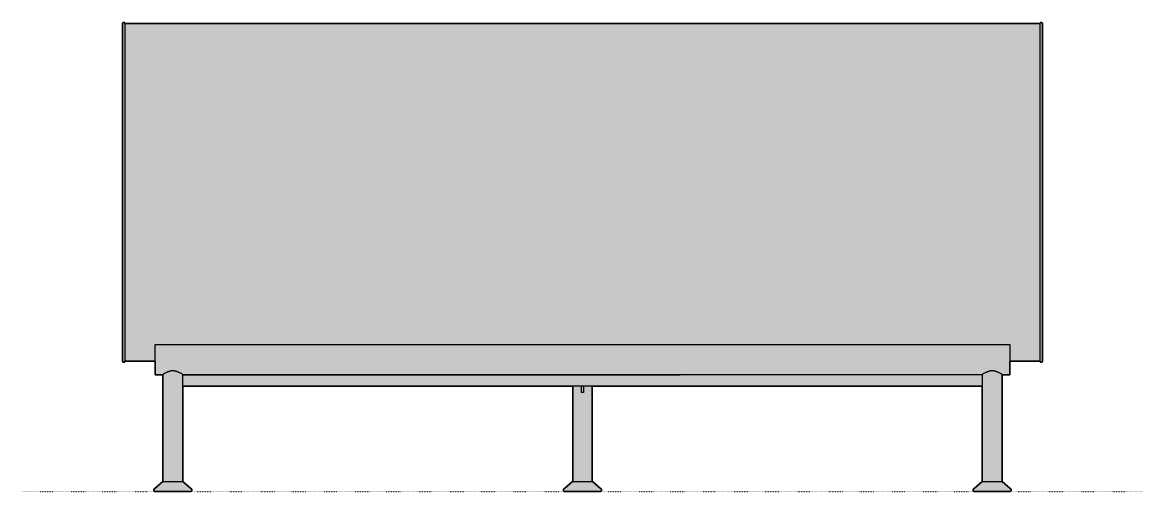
# Model space of a CAD drawing. Header units: millimetres. Extents: x 211 to 5492, y -1375 to 909.
# Drawn here: x 462 to 2688, y -1367 to -435 of the extents above; entities that cross this region are included whole.
import ezdxf

# ---------------------------------------------------------------- set-up
doc = ezdxf.new("R2010")
doc.units = ezdxf.units.MM
doc.linetypes.add('Dots', pattern=[1, 0, -1])
doc.layers.add('Blocks', color=7, linetype='Continuous')
doc.layers.add('Blocks$Fill', color=7, linetype='Continuous', true_color=0xffffff)
for name, color, linetype, lineweight, true_color in [('Blocks$Inner', 7, 'Continuous', 25, 0x007f00), ('Blocks$Outline', 7, 'Continuous', 35, 0xff3f3f), ('Groud', 7, 'Dots', 25, 0x243775)]:
    doc.layers.add(name, color=color, linetype=linetype, lineweight=lineweight, true_color=true_color)

# ---------------------------------------------------------------- blocks, each defined once
blk = doc.blocks.new('Tomoto bed 160x200 Front')
at = {"layer": 'Blocks$Fill'}
blk.add_hatch(color=256, dxfattribs=at).paths.add_polyline_path([(2021.9, 259.2), (2021.9, 259), (2021.9, 258.9), (2021.9, 258.8), (2021.9, 258.8), (2021.9, 258.7), (2022, 258.6), (2022, 258.5), (2022, 258.4), (2022, 258.4), (2022.1, 258.3), (2022.1, 258.2), (2022.1, 258.1), (2022.2, 258), (2022.2, 258), (2022.2, 257.9), (2022.3, 257.8), (2022.3, 257.7), (2022.4, 257.7), (2022.4, 257.6), (2022.5, 257.5), (2022.6, 257.5), (2022.6, 257.4), (2022.7, 257.4), (2022.7, 257.3), (2022.8, 257.3), (2022.9, 257.2), (2022.9, 257.1), (2023, 257.1), (2023.1, 257.1), (2023.2, 257), (2023.2, 257), (2023.3, 256.9), (2023.4, 256.9), (2023.5, 256.9), (2023.5, 256.8), (2023.6, 256.8), (2023.7, 256.8), (2023.8, 256.8), (2023.9, 256.7), (2024, 256.7), (2024, 256.7), (2024.1, 256.7), (2024.2, 256.7), (2024.3, 256.7), (2024.4, 256.7), (2024.5, 256.7), (2024.6, 256.7), (2024.6, 256.7), (2024.7, 256.7), (2024.8, 256.7), (2024.9, 256.7), (2025, 256.8), (2025.1, 256.8), (2025.1, 256.8), (2025.2, 256.8), (2025.3, 256.9), (2025.4, 256.9), (2025.5, 256.9), (2025.5, 257), (2025.6, 257), (2025.7, 257.1), (2025.8, 257.1), (2025.8, 257.1), (2025.9, 257.2), (2026, 257.3), (2026, 257.3), (2026.1, 257.4), (2026.2, 257.4), (2026.2, 257.5), (2026.3, 257.5), (2026.3, 257.6), (2026.4, 257.7), (2026.4, 257.7), (2026.5, 257.8), (2026.5, 257.9), (2026.6, 258), (2026.6, 258), (2026.6, 258.1), (2026.7, 258.2), (2026.7, 258.3), (2026.7, 258.4), (2026.8, 258.4), (2026.8, 258.5), (2026.8, 258.6), (2026.8, 258.7), (2026.8, 258.8), (2026.9, 258.8), (2026.9, 258.9), (2026.9, 259), (2026.9, 259.1), (2026.9, 259.2), (2026.9, 928.8), (2026.9, 928.9), (2026.9, 929), (2026.9, 929.1), (2026.8, 929.2), (2026.8, 929.3), (2026.8, 929.3), (2026.8, 929.4), (2026.8, 929.5), (2026.7, 929.6), (2026.7, 929.7), (2026.7, 929.8), (2026.6, 929.8), (2026.6, 929.9), (2026.6, 930), (2026.5, 930.1), (2026.5, 930.1), (2026.4, 930.2), (2026.4, 930.3), (2026.3, 930.3), (2026.2, 930.4), (2026.2, 930.5), (2026.1, 930.5), (2026.1, 930.6), (2026, 930.6), (2025.9, 930.7), (2025.9, 930.8), (2025.8, 930.8), (2025.7, 930.8), (2025.6, 930.9), (2025.6, 930.9), (2025.5, 931), (2025.4, 931), (2025.3, 931), (2025.3, 931.1), (2025.2, 931.1), (2025.1, 931.1), (2025, 931.2), (2024.9, 931.2), (2024.8, 931.2), (2024.8, 931.2), (2024.7, 931.2), (2024.6, 931.2), (2024.5, 931.2), (2024.4, 931.2), (2024.3, 931.2), (2024.2, 931.2), (2024.1, 931.2), (2024.1, 931.2), (2024, 931.2), (2023.9, 931.2), (2023.8, 931.2), (2023.7, 931.1), (2023.6, 931.1), (2023.6, 931.1), (2023.5, 931), (2023.4, 931), (2023.3, 931), (2023.2, 930.9), (2023.2, 930.9), (2023.1, 930.8), (2023, 930.8), (2023, 930.8), (2022.9, 930.7), (2022.8, 930.6), (2022.8, 930.6), (2022.7, 930.5), (2022.6, 930.5), (2022.6, 930.4), (2022.5, 930.3), (2022.5, 930.3), (2022.4, 930.2), (2022.4, 930.1), (2022.3, 930.1), (2022.3, 930), (2022.2, 929.9), (2022.2, 929.8), (2022.1, 929.8), (2022.1, 929.7), (2022.1, 929.6), (2022.1, 929.5), (2022, 929.4), (2022, 929.3), (2022, 929.3), (2022, 929.2), (2022, 929.1), (2021.9, 929), (2021.9, 928.9), (2021.9, 928.8), (2021.9, 928.8), (203.9, 928.8), (203.9, 928.8), (203.9, 928.9), (203.8, 929), (203.8, 929.1), (203.8, 929.2), (203.8, 929.3), (203.8, 929.3), (203.8, 929.4), (203.7, 929.5), (203.7, 929.6), (203.7, 929.7), (203.6, 929.8), (203.6, 929.8), (203.6, 929.9), (203.5, 930), (203.5, 930.1), (203.4, 930.1), (203.4, 930.2), (203.3, 930.3), (203.3, 930.3), (203.2, 930.4), (203.2, 930.5), (203.1, 930.5), (203, 930.6), (203, 930.6), (202.9, 930.7), (202.8, 930.8), (202.8, 930.8), (202.7, 930.8), (202.6, 930.9), (202.5, 930.9), (202.5, 931), (202.4, 931), (202.3, 931), (202.2, 931.1), (202.1, 931.1), (202.1, 931.1), (202, 931.2), (201.9, 931.2), (201.8, 931.2), (201.7, 931.2), (201.6, 931.2), (201.6, 931.2), (201.5, 931.2), (201.4, 931.2), (201.3, 931.2), (201.2, 931.2), (201.1, 931.2), (201, 931.2), (201, 931.2), (200.9, 931.2), (200.8, 931.2), (200.7, 931.1), (200.6, 931.1), (200.5, 931.1), (200.5, 931), (200.4, 931), (200.3, 931), (200.2, 930.9), (200.1, 930.9), (200.1, 930.8), (200, 930.8), (199.9, 930.8), (199.9, 930.7), (199.8, 930.6), (199.7, 930.6), (199.7, 930.5), (199.6, 930.5), (199.5, 930.4), (199.5, 930.3), (199.4, 930.3), (199.4, 930.2), (199.3, 930.1), (199.3, 930.1), (199.2, 930), (199.2, 929.9), (199.2, 929.8), (199.1, 929.8), (199.1, 929.7), (199.1, 929.6), (199, 929.5), (199, 929.4), (199, 929.3), (199, 929.3), (198.9, 929.2), (198.9, 929.1), (198.9, 929), (198.9, 928.9), (198.9, 928.8), (198.9, 928.8), (198.9, 259.1), (198.9, 259), (198.9, 258.9), (198.9, 258.8), (198.9, 258.8), (199, 258.7), (199, 258.6), (199, 258.5), (199, 258.4), (199.1, 258.4), (199.1, 258.3), (199.1, 258.2), (199.2, 258.1), (199.2, 258), (199.2, 258), (199.3, 257.9), (199.3, 257.8), (199.4, 257.7), (199.4, 257.7), (199.5, 257.6), (199.5, 257.5), (199.6, 257.5), (199.6, 257.4), (199.7, 257.4), (199.8, 257.3), (199.8, 257.3), (199.9, 257.2), (200, 257.1), (200, 257.1), (200.1, 257.1), (200.2, 257), (200.3, 257), (200.3, 256.9), (200.4, 256.9), (200.5, 256.9), (200.6, 256.8), (200.7, 256.8), (200.7, 256.8), (200.8, 256.8), (200.9, 256.7), (201, 256.7), (201.1, 256.7), (201.2, 256.7), (201.2, 256.7), (201.3, 256.7), (201.4, 256.7), (201.5, 256.7), (201.6, 256.7), (201.7, 256.7), (201.8, 256.7), (201.8, 256.7), (201.9, 256.7), (202, 256.8), (202.1, 256.8), (202.2, 256.8), (202.2, 256.8), (202.3, 256.9), (202.4, 256.9), (202.5, 256.9), (202.6, 257), (202.6, 257), (202.7, 257.1), (202.8, 257.1), (202.9, 257.1), (202.9, 257.2), (203, 257.3), (203.1, 257.3), (203.1, 257.4), (203.2, 257.4), (203.2, 257.5), (203.3, 257.5), (203.3, 257.6), (203.4, 257.7), (203.5, 257.7), (203.5, 257.8), (203.5, 257.9), (203.6, 258), (203.6, 258), (203.7, 258.1), (203.7, 258.2), (203.7, 258.3), (203.8, 258.4), (203.8, 258.4), (203.8, 258.5), (203.8, 258.6), (203.9, 258.7), (203.9, 258.8), (203.9, 258.8), (203.9, 258.9), (203.9, 259), (203.9, 259.1), (203.9, 259.2), (263.9, 259.2), (263.9, 232), (268.9, 232), (278.9, 232), (278.9, 20), (263, 6.3), (261.8, 5.2), (261.8, 5.1), (261.7, 5), (261.6, 5), (261.5, 4.9), (261.5, 4.8), (261.4, 4.7), (261.4, 4.6), (261.3, 4.6), (261.3, 4.5), (261.2, 4.4), (261.2, 4.3), (261.1, 4.2), (261.1, 4.1), (261, 4), (261, 3.9), (261, 3.8), (261, 3.7), (260.9, 3.6), (260.9, 3.5), (260.9, 3.4), (260.9, 3.3), (260.9, 3.2), (260.9, 3.1), (260.9, 3), (260.9, 2.9), (260.9, 2.8), (260.9, 2.7), (260.9, 2.6), (260.9, 2.5), (260.9, 2.3), (261, 2.2), (261, 2.1), (261, 2), (261.1, 2), (261.1, 1.9), (261.1, 1.8), (261.2, 1.7), (261.2, 1.6), (261.3, 1.5), (261.3, 1.4), (261.4, 1.3), (261.5, 1.2), (261.5, 1.1), (261.6, 1.1), (261.7, 1), (261.7, 0.9), (261.8, 0.8), (261.9, 0.8), (262, 0.7), (262, 0.6), (262.1, 0.6), (262.2, 0.5), (262.3, 0.4), (262.4, 0.4), (262.5, 0.3), (262.6, 0.3), (262.7, 0.3), (262.8, 0.2), (262.9, 0.2), (263, 0.1), (263.1, 0.1), (263.2, 0.1), (263.3, 0.1), (263.4, 0), (263.5, 0), (263.6, 0), (263.7, 0), (263.8, 0), (263.9, 0), (334, 0), (334.1, 0), (334.2, 0), (334.3, 0), (334.4, 0), (334.5, 0.1), (334.6, 0.1), (334.7, 0.1), (334.8, 0.1), (334.9, 0.2), (335, 0.2), (335.1, 0.3), (335.2, 0.3), (335.3, 0.3), (335.4, 0.4), (335.5, 0.4), (335.6, 0.5), (335.7, 0.6), (335.7, 0.6), (335.8, 0.7), (335.9, 0.8), (336, 0.8), (336.1, 0.9), (336.1, 1), (336.2, 1.1), (336.3, 1.1), (336.3, 1.2), (336.4, 1.3), (336.4, 1.4), (336.5, 1.5), (336.5, 1.6), (336.6, 1.7), (336.6, 1.8), (336.7, 1.9), (336.7, 2), (336.8, 2), (336.8, 2.1), (336.8, 2.2), (336.8, 2.3), (336.9, 2.5), (336.9, 2.6), (336.9, 2.7), (336.9, 2.8), (336.9, 2.9), (336.9, 3), (336.9, 3.1), (336.9, 3.2), (336.9, 3.3), (336.9, 3.4), (336.9, 3.5), (336.9, 3.6), (336.8, 3.7), (336.8, 3.8), (336.8, 3.9), (336.7, 4), (336.7, 4.1), (336.7, 4.2), (336.6, 4.3), (336.6, 4.4), (336.5, 4.5), (336.5, 4.6), (336.4, 4.6), (336.4, 4.7), (336.3, 4.8), (336.2, 4.9), (336.2, 5), (336.1, 5), (336, 5.1), (336, 5.2), (335.9, 5.3), (318.9, 20), (318.9, 20), (318.9, 209), (1093.9, 209), (1093.9, 20), (1092.9, 20), (1077.1, 6.3), (1075.9, 5.3), (1075.8, 5.1), (1075.7, 5), (1075.6, 5), (1075.6, 4.9), (1075.5, 4.8), (1075.4, 4.7), (1075.4, 4.6), (1075.3, 4.6), (1075.3, 4.5), (1075.2, 4.4), (1075.2, 4.3), (1075.1, 4.2), (1075.1, 4.1), (1075.1, 4), (1075, 3.9), (1075, 3.8), (1075, 3.7), (1075, 3.6), (1074.9, 3.5), (1074.9, 3.4), (1074.9, 3.3), (1074.9, 3.2), (1074.9, 3.1), (1074.9, 3), (1074.9, 2.9), (1074.9, 2.8), (1074.9, 2.7), (1074.9, 2.6), (1074.9, 2.5), (1075, 2.3), (1075, 2.2), (1075, 2.1), (1075.1, 2), (1075.1, 2), (1075.1, 1.9), (1075.2, 1.8), (1075.2, 1.7), (1075.3, 1.6), (1075.3, 1.5), (1075.4, 1.4), (1075.4, 1.3), (1075.5, 1.2), (1075.5, 1.1), (1075.6, 1.1), (1075.7, 1), (1075.7, 0.9), (1075.8, 0.8), (1075.9, 0.8), (1076, 0.7), (1076.1, 0.6), (1076.1, 0.6), (1076.2, 0.5), (1076.3, 0.4), (1076.4, 0.4), (1076.5, 0.3), (1076.6, 0.3), (1076.7, 0.3), (1076.8, 0.2), (1076.9, 0.2), (1077, 0.1), (1077.1, 0.1), (1077.2, 0.1), (1077.3, 0.1), (1077.4, 0), (1077.5, 0), (1077.6, 0), (1077.7, 0), (1077.8, 0), (1077.9, 0), (1148, 0), (1148.1, 0), (1148.2, 0), (1148.3, 0), (1148.4, 0), (1148.5, 0.1), (1148.6, 0.1), (1148.7, 0.1), (1148.8, 0.1), (1148.9, 0.2), (1149, 0.2), (1149.1, 0.3), (1149.2, 0.3), (1149.3, 0.3), (1149.4, 0.4), (1149.5, 0.4), (1149.6, 0.5), (1149.6, 0.6), (1149.7, 0.6), (1149.8, 0.7), (1149.9, 0.8), (1150, 0.8), (1150, 0.9), (1150.1, 1), (1150.2, 1.1), (1150.2, 1.1), (1150.3, 1.2), (1150.4, 1.3), (1150.4, 1.4), (1150.5, 1.5), (1150.5, 1.6), (1150.6, 1.7), (1150.6, 1.8), (1150.7, 1.9), (1150.7, 2), (1150.7, 2), (1150.8, 2.1), (1150.8, 2.2), (1150.8, 2.3), (1150.8, 2.5), (1150.9, 2.6), (1150.9, 2.7), (1150.9, 2.8), (1150.9, 2.9), (1150.9, 3), (1150.9, 3.1), (1150.9, 3.2), (1150.9, 3.3), (1150.9, 3.4), (1150.9, 3.5), (1150.8, 3.6), (1150.8, 3.7), (1150.8, 3.8), (1150.8, 3.9), (1150.7, 4), (1150.7, 4.1), (1150.7, 4.2), (1150.6, 4.3), (1150.6, 4.4), (1150.5, 4.5), (1150.5, 4.6), (1150.4, 4.6), (1150.3, 4.7), (1150.3, 4.8), (1150.2, 4.9), (1150.2, 5), (1150.1, 5), (1150, 5.1), (1149.9, 5.2), (1149.9, 5.3), (1132.9, 20), (1131.9, 20), (1131.9, 209), (1906.9, 209), (1906.9, 20), (1889.8, 5.2), (1889.8, 5.1), (1889.7, 5), (1889.6, 5), (1889.6, 4.9), (1889.5, 4.8), (1889.4, 4.7), (1889.4, 4.6), (1889.3, 4.6), (1889.3, 4.5), (1889.2, 4.4), (1889.2, 4.3), (1889.1, 4.2), (1889.1, 4.1), (1889, 4), (1889, 3.9), (1889, 3.8), (1889, 3.7), (1888.9, 3.6), (1888.9, 3.5), (1888.9, 3.4), (1888.9, 3.3), (1888.9, 3.2), (1888.9, 3.1), (1888.9, 3), (1888.9, 2.9), (1888.9, 2.8), (1888.9, 2.7), (1888.9, 2.6), (1888.9, 2.5), (1889, 2.3), (1889, 2.2), (1889, 2.1), (1889, 2), (1889.1, 2), (1889.1, 1.9), (1889.2, 1.8), (1889.2, 1.7), (1889.2, 1.6), (1889.3, 1.5), (1889.3, 1.4), (1889.4, 1.3), (1889.5, 1.2), (1889.5, 1.1), (1889.6, 1.1), (1889.7, 1), (1889.7, 0.9), (1889.8, 0.8), (1889.9, 0.8), (1890, 0.7), (1890, 0.6), (1890.1, 0.6), (1890.2, 0.5), (1890.3, 0.4), (1890.4, 0.4), (1890.5, 0.3), (1890.6, 0.3), (1890.7, 0.3), (1890.8, 0.2), (1890.9, 0.2), (1891, 0.1), (1891.1, 0.1), (1891.2, 0.1), (1891.3, 0.1), (1891.4, 0), (1891.5, 0), (1891.6, 0), (1891.7, 0), (1891.8, 0), (1891.9, 0), (1962, 0), (1962.1, 0), (1962.2, 0), (1962.3, 0), (1962.4, 0), (1962.5, 0.1), (1962.6, 0.1), (1962.7, 0.1), (1962.8, 0.1), (1962.9, 0.2), (1963, 0.2), (1963.1, 0.3), (1963.2, 0.3), (1963.3, 0.3), (1963.4, 0.4), (1963.5, 0.4), (1963.6, 0.5), (1963.7, 0.6), (1963.8, 0.6), (1963.8, 0.7), (1963.9, 0.8), (1964, 0.8), (1964.1, 0.9), (1964.1, 1), (1964.2, 1.1), (1964.3, 1.1), (1964.3, 1.2), (1964.4, 1.3), (1964.5, 1.4), (1964.5, 1.5), (1964.6, 1.6), (1964.6, 1.7), (1964.6, 1.8), (1964.7, 1.9), (1964.7, 2), (1964.8, 2), (1964.8, 2.1), (1964.8, 2.2), (1964.8, 2.3), (1964.9, 2.5), (1964.9, 2.6), (1964.9, 2.7), (1964.9, 2.8), (1964.9, 2.9), (1964.9, 3), (1964.9, 3.1), (1964.9, 3.2), (1964.9, 3.3), (1964.9, 3.4), (1964.9, 3.5), (1964.9, 3.6), (1964.8, 3.7), (1964.8, 3.8), (1964.8, 3.9), (1964.8, 4), (1964.7, 4.1), (1964.7, 4.2), (1964.6, 4.3), (1964.6, 4.4), (1964.5, 4.5), (1964.5, 4.6), (1964.4, 4.6), (1964.4, 4.7), (1964.3, 4.8), (1964.2, 4.9), (1964.2, 5), (1964.1, 5), (1964, 5.1), (1964, 5.2), (1963.9, 5.3), (1946.9, 20), (1946.9, 232), (1961.9, 232), (1961.9, 259.2)], flags=0)
at = {"layer": 'Blocks$Inner'}
for p, q in [((263.9, 292), (1961.9, 292)), ((263.9, 262), (263.9, 292)), ((1961.9, 292), (1961.9, 232)), ((263.9, 232), (263.9, 262)), ((268.9, 232), (263.9, 232)), ((278.9, 232), (268.9, 232)), ((280.5, 233), (278.9, 232)), ((282.3, 234.2), (280.5, 233)), ((283.5, 234.9), (282.3, 234.2)), ((284.8, 235.6), (283.5, 234.9)), ((286.2, 236.3), (284.8, 235.6)), ((286.9, 236.6), (286.2, 236.3)), ((287.7, 237), (286.9, 236.6)), ((288.5, 237.4), (287.7, 237)), ((289.3, 237.7), (288.5, 237.4)), ((290.2, 238), (289.3, 237.7)), ((291.1, 238.3), (290.2, 238)), ((292, 238.6), (291.1, 238.3)), ((292.9, 238.9), (292, 238.6)), ((293.4, 239), (292.9, 238.9)), ((293.9, 239.1), (293.4, 239)), ((294.4, 239.2), (293.9, 239.1)), ((294.9, 239.3), (294.4, 239.2)), ((295.4, 239.4), (294.9, 239.3)), ((295.9, 239.4), (295.4, 239.4)), ((296.4, 239.5), (295.9, 239.4)), ((296.9, 239.6), (296.4, 239.5)), ((297.4, 239.6), (296.9, 239.6)), ((297.9, 239.6), (297.4, 239.6)), ((298.4, 239.6), (297.9, 239.6)), ((298.9, 239.6), (298.4, 239.6)), ((299.4, 239.6), (298.9, 239.6)), ((299.9, 239.6), (299.4, 239.6)), ((300.4, 239.6), (299.9, 239.6)), ((301, 239.5), (300.4, 239.6)), ((301.5, 239.5), (301, 239.5)), ((302, 239.4), (301.5, 239.5)), ((302.5, 239.4), (302, 239.4)), ((303, 239.3), (302.5, 239.4)), ((303.4, 239.2), (303, 239.3)), ((303.9, 239.1), (303.4, 239.2)), ((304.4, 239), (303.9, 239.1)), ((304.9, 238.8), (304.4, 239)), ((305.8, 238.6), (304.9, 238.8)), ((306.7, 238.3), (305.8, 238.6)), ((307.6, 238), (306.7, 238.3)), ((308.5, 237.7), (307.6, 238)), ((309.3, 237.3), (308.5, 237.7)), ((310.1, 237), (309.3, 237.3)), ((310.9, 236.6), (310.1, 237)), ((311.6, 236.3), (310.9, 236.6)), ((313, 235.5), (311.6, 236.3)), ((314.3, 234.8), (313, 235.5)), ((315.5, 234.2), (314.3, 234.8)), ((317.3, 233), (315.5, 234.2)), ((318.9, 232), (317.3, 233)), ((318.9, 20), (318.9, 232)), ((318.9, 232), (1306.9, 232)), ((1906.9, 232), (318.9, 232)), ((1908.5, 233), (1906.9, 232)), ((1910.3, 234.2), (1908.5, 233)), ((1911.5, 234.8), (1910.3, 234.2)), ((1912.8, 235.5), (1911.5, 234.8)), ((1914.2, 236.3), (1912.8, 235.5)), ((1914.9, 236.6), (1914.2, 236.3)), ((1915.7, 237), (1914.9, 236.6)), ((1916.5, 237.3), (1915.7, 237)), ((1917.3, 237.7), (1916.5, 237.3)), ((1918.2, 238), (1917.3, 237.7)), ((1919.1, 238.3), (1918.2, 238)), ((1920, 238.6), (1919.1, 238.3)), ((1920.9, 238.8), (1920, 238.6)), ((1921.4, 239), (1920.9, 238.8)), ((1921.9, 239.1), (1921.4, 239)), ((1922.3, 239.2), (1921.9, 239.1)), ((1922.8, 239.3), (1922.3, 239.2)), ((1923.3, 239.4), (1922.8, 239.3)), ((1923.8, 239.4), (1923.3, 239.4)), ((1924.3, 239.5), (1923.8, 239.4)), ((1924.8, 239.5), (1924.3, 239.5)), ((1925.3, 239.6), (1924.8, 239.5)), ((1925.9, 239.6), (1925.3, 239.6)), ((1926.4, 239.6), (1925.9, 239.6)), ((1926.9, 239.6), (1926.4, 239.6)), ((1927.4, 239.6), (1926.9, 239.6)), ((1927.9, 239.6), (1927.4, 239.6)), ((1928.4, 239.6), (1927.9, 239.6)), ((1928.9, 239.6), (1928.4, 239.6)), ((1929.4, 239.5), (1928.9, 239.6)), ((1929.9, 239.4), (1929.4, 239.5)), ((1930.4, 239.4), (1929.9, 239.4)), ((1930.9, 239.3), (1930.4, 239.4)), ((1931.4, 239.2), (1930.9, 239.3)), ((1931.9, 239.1), (1931.4, 239.2)), ((1932.4, 239), (1931.9, 239.1)), ((1932.9, 238.9), (1932.4, 239)), ((1933.8, 238.6), (1932.9, 238.9)), ((1934.7, 238.3), (1933.8, 238.6)), ((1935.6, 238), (1934.7, 238.3)), ((1936.5, 237.7), (1935.6, 238)), ((1937.3, 237.4), (1936.5, 237.7)), ((1938.1, 237), (1937.3, 237.4)), ((1938.9, 236.6), (1938.1, 237)), ((1939.6, 236.3), (1938.9, 236.6)), ((1941, 235.6), (1939.6, 236.3)), ((1942.3, 234.9), (1941, 235.6)), ((1943.5, 234.2), (1942.3, 234.9)), ((1945.3, 233), (1943.5, 234.2)), ((1946.9, 232), (1945.3, 233)), ((1956.9, 232), (1946.9, 232)), ((1961.9, 232), (1956.9, 232)), ((1093.9, 20), (1093.9, 209)), ((1131.9, 209), (1131.9, 20))]:
    blk.add_line(p, q, dxfattribs=at)
for points in [[(263.9, 259.2), (203.9, 259.2), (203.9, 926.8), (203.9, 928.8), (203.9, 928.8), (203.9, 928.9), (203.8, 929), (203.8, 929.1), (203.8, 929.2), (203.8, 929.3), (203.8, 929.3), (203.8, 929.4), (203.7, 929.5), (203.7, 929.6), (203.7, 929.7), (203.6, 929.8), (203.6, 929.8), (203.6, 929.9), (203.5, 930), (203.5, 930.1), (203.4, 930.1), (203.4, 930.2), (203.3, 930.3), (203.3, 930.3), (203.2, 930.4), (203.2, 930.5), (203.1, 930.5), (203, 930.6), (203, 930.6), (202.9, 930.7), (202.8, 930.8), (202.8, 930.8), (202.7, 930.8), (202.6, 930.9), (202.5, 930.9), (202.5, 931), (202.4, 931), (202.3, 931), (202.2, 931.1), (202.1, 931.1), (202.1, 931.1), (202, 931.2), (201.9, 931.2), (201.8, 931.2), (201.7, 931.2), (201.6, 931.2), (201.6, 931.2), (201.5, 931.2), (201.4, 931.2), (201.3, 931.2), (201.2, 931.2), (201.1, 931.2), (201, 931.2), (201, 931.2), (200.9, 931.2), (200.8, 931.2), (200.7, 931.1), (200.6, 931.1), (200.5, 931.1), (200.5, 931), (200.4, 931), (200.3, 931), (200.2, 930.9), (200.1, 930.9), (200.1, 930.8), (200, 930.8), (199.9, 930.8), (199.9, 930.7), (199.8, 930.6), (199.7, 930.6), (199.7, 930.5), (199.6, 930.5), (199.5, 930.4), (199.5, 930.3), (199.4, 930.3), (199.4, 930.2), (199.3, 930.1), (199.3, 930.1), (199.2, 930), (199.2, 929.9), (199.2, 929.8), (199.1, 929.8), (199.1, 929.7), (199.1, 929.6), (199, 929.5), (199, 929.4), (199, 929.3), (199, 929.3), (198.9, 929.2), (198.9, 929.1), (198.9, 929), (198.9, 928.9), (198.9, 928.8), (198.9, 928.8), (198.9, 928.3), (198.9, 259.2), (198.9, 259.1), (198.9, 259), (198.9, 258.9), (198.9, 258.8), (198.9, 258.8), (199, 258.7), (199, 258.6), (199, 258.5), (199, 258.4), (199.1, 258.4), (199.1, 258.3), (199.1, 258.2), (199.2, 258.1), (199.2, 258), (199.2, 258), (199.3, 257.9), (199.3, 257.8), (199.4, 257.7), (199.4, 257.7), (199.5, 257.6), (199.5, 257.5), (199.6, 257.5), (199.6, 257.4), (199.7, 257.4), (199.8, 257.3), (199.8, 257.3), (199.9, 257.2), (200, 257.1), (200, 257.1), (200.1, 257.1), (200.2, 257), (200.3, 257), (200.3, 256.9), (200.4, 256.9), (200.5, 256.9), (200.6, 256.8), (200.7, 256.8), (200.7, 256.8), (200.8, 256.8), (200.9, 256.7), (201, 256.7), (201.1, 256.7), (201.2, 256.7), (201.2, 256.7), (201.3, 256.7), (201.4, 256.7), (201.5, 256.7), (201.6, 256.7), (201.7, 256.7), (201.8, 256.7), (201.8, 256.7), (201.9, 256.7), (202, 256.8), (202.1, 256.8), (202.2, 256.8), (202.2, 256.8), (202.3, 256.9), (202.4, 256.9), (202.5, 256.9), (202.6, 257), (202.6, 257), (202.7, 257.1), (202.8, 257.1), (202.9, 257.1), (202.9, 257.2), (203, 257.3), (203.1, 257.3), (203.1, 257.4), (203.2, 257.4), (203.2, 257.5), (203.3, 257.5), (203.3, 257.6), (203.4, 257.7), (203.5, 257.7), (203.5, 257.8), (203.5, 257.9), (203.6, 258), (203.6, 258), (203.7, 258.1), (203.7, 258.2), (203.7, 258.3), (203.8, 258.4), (203.8, 258.4), (203.8, 258.5), (203.8, 258.6), (203.9, 258.7), (203.9, 258.8), (203.9, 258.8), (203.9, 258.9), (203.9, 259), (203.9, 259.1), (203.9, 259.2)], [(2021.9, 928.8), (203.9, 928.8)], [(2021.9, 259.2), (2021.9, 259.1), (2021.9, 259), (2021.9, 258.9), (2021.9, 258.8), (2021.9, 258.8), (2021.9, 258.7), (2022, 258.6), (2022, 258.5), (2022, 258.4), (2022, 258.4), (2022.1, 258.3), (2022.1, 258.2), (2022.1, 258.1), (2022.2, 258), (2022.2, 258), (2022.2, 257.9), (2022.3, 257.8), (2022.3, 257.7), (2022.4, 257.7), (2022.4, 257.6), (2022.5, 257.5), (2022.6, 257.5), (2022.6, 257.4), (2022.7, 257.4), (2022.7, 257.3), (2022.8, 257.3), (2022.9, 257.2), (2022.9, 257.1), (2023, 257.1), (2023.1, 257.1), (2023.2, 257), (2023.2, 257), (2023.3, 256.9), (2023.4, 256.9), (2023.5, 256.9), (2023.5, 256.8), (2023.6, 256.8), (2023.7, 256.8), (2023.8, 256.8), (2023.9, 256.7), (2024, 256.7), (2024, 256.7), (2024.1, 256.7), (2024.2, 256.7), (2024.3, 256.7), (2024.4, 256.7), (2024.5, 256.7), (2024.6, 256.7), (2024.6, 256.7), (2024.7, 256.7), (2024.8, 256.7), (2024.9, 256.7), (2025, 256.8), (2025.1, 256.8), (2025.1, 256.8), (2025.2, 256.8), (2025.3, 256.9), (2025.4, 256.9), (2025.5, 256.9), (2025.5, 257), (2025.6, 257), (2025.7, 257.1), (2025.8, 257.1), (2025.8, 257.1), (2025.9, 257.2), (2026, 257.3), (2026, 257.3), (2026.1, 257.4), (2026.2, 257.4), (2026.2, 257.5), (2026.3, 257.5), (2026.3, 257.6), (2026.4, 257.7), (2026.4, 257.7), (2026.5, 257.8), (2026.5, 257.9), (2026.6, 258), (2026.6, 258), (2026.6, 258.1), (2026.7, 258.2), (2026.7, 258.3), (2026.7, 258.4), (2026.8, 258.4), (2026.8, 258.5), (2026.8, 258.6), (2026.8, 258.7), (2026.8, 258.8), (2026.9, 258.8), (2026.9, 258.9), (2026.9, 259), (2026.9, 259.1), (2026.9, 259.2), (2026.9, 928.3), (2026.9, 928.8), (2026.9, 928.8), (2026.9, 928.9), (2026.9, 929), (2026.9, 929.1), (2026.8, 929.2), (2026.8, 929.3), (2026.8, 929.3), (2026.8, 929.4), (2026.8, 929.5), (2026.7, 929.6), (2026.7, 929.7), (2026.7, 929.8), (2026.6, 929.8), (2026.6, 929.9), (2026.6, 930), (2026.5, 930.1), (2026.5, 930.1), (2026.4, 930.2), (2026.4, 930.3), (2026.3, 930.3), (2026.2, 930.4), (2026.2, 930.5), (2026.1, 930.5), (2026.1, 930.6), (2026, 930.6), (2025.9, 930.7), (2025.9, 930.8), (2025.8, 930.8), (2025.7, 930.8), (2025.6, 930.9), (2025.6, 930.9), (2025.5, 931), (2025.4, 931), (2025.3, 931), (2025.3, 931.1), (2025.2, 931.1), (2025.1, 931.1), (2025, 931.2), (2024.9, 931.2), (2024.8, 931.2), (2024.8, 931.2), (2024.7, 931.2), (2024.6, 931.2), (2024.5, 931.2), (2024.4, 931.2), (2024.3, 931.2), (2024.2, 931.2), (2024.1, 931.2), (2024.1, 931.2), (2024, 931.2), (2023.9, 931.2), (2023.8, 931.2), (2023.7, 931.1), (2023.6, 931.1), (2023.6, 931.1), (2023.5, 931), (2023.4, 931), (2023.3, 931), (2023.2, 930.9), (2023.2, 930.9), (2023.1, 930.8), (2023, 930.8), (2023, 930.8), (2022.9, 930.7), (2022.8, 930.6), (2022.8, 930.6), (2022.7, 930.5), (2022.6, 930.5), (2022.6, 930.4), (2022.5, 930.3), (2022.5, 930.3), (2022.4, 930.2), (2022.4, 930.1), (2022.3, 930.1), (2022.3, 930), (2022.2, 929.9), (2022.2, 929.8), (2022.1, 929.8), (2022.1, 929.7), (2022.1, 929.6), (2022.1, 929.5), (2022, 929.4), (2022, 929.3), (2022, 929.3), (2022, 929.2), (2022, 929.1), (2021.9, 929), (2021.9, 928.9), (2021.9, 928.8), (2021.9, 928.8), (2021.9, 926.8), (2021.9, 259.2), (1961.9, 259.2)], [(263.9, 0), (263.8, 0), (263.7, 0), (263.6, 0), (263.5, 0), (263.4, 0), (263.3, 0.1), (263.2, 0.1), (263.1, 0.1), (263, 0.1), (262.9, 0.2), (262.8, 0.2), (262.7, 0.3), (262.6, 0.3), (262.5, 0.3), (262.4, 0.4), (262.3, 0.4), (262.2, 0.5), (262.1, 0.6), (262, 0.6), (262, 0.7), (261.9, 0.8), (261.8, 0.8), (261.7, 0.9), (261.7, 1), (261.6, 1.1), (261.5, 1.1), (261.5, 1.2), (261.4, 1.3), (261.3, 1.4), (261.3, 1.5), (261.2, 1.6), (261.2, 1.7), (261.1, 1.8), (261.1, 1.9), (261.1, 2), (261, 2), (261, 2.1), (261, 2.2), (260.9, 2.3), (260.9, 2.5), (260.9, 2.6), (260.9, 2.7), (260.9, 2.8), (260.9, 2.9), (260.9, 3), (260.9, 3.1), (260.9, 3.2), (260.9, 3.3), (260.9, 3.4), (260.9, 3.5), (260.9, 3.6), (261, 3.7), (261, 3.8), (261, 3.9), (261, 4), (261.1, 4.1), (261.1, 4.2), (261.2, 4.3), (261.2, 4.4), (261.3, 4.5), (261.3, 4.6), (261.4, 4.6), (261.4, 4.7), (261.5, 4.8), (261.5, 4.9), (261.6, 5), (261.7, 5), (261.8, 5.1), (261.8, 5.2), (261.9, 5.3), (263, 6.3), (278.9, 20), (278.9, 232)], [(1906.9, 232), (1906.9, 20), (1906.9, 20), (1906.9, 20), (1891.1, 6.3), (1889.9, 5.3), (1889.8, 5.2), (1889.8, 5.1), (1889.7, 5), (1889.6, 5), (1889.6, 4.9), (1889.5, 4.8), (1889.4, 4.7), (1889.4, 4.6), (1889.3, 4.6), (1889.3, 4.5), (1889.2, 4.4), (1889.2, 4.3), (1889.1, 4.2), (1889.1, 4.1), (1889, 4), (1889, 3.9), (1889, 3.8), (1889, 3.7), (1888.9, 3.6), (1888.9, 3.5), (1888.9, 3.4), (1888.9, 3.3), (1888.9, 3.2), (1888.9, 3.1), (1888.9, 3), (1888.9, 2.9), (1888.9, 2.8), (1888.9, 2.7), (1888.9, 2.6), (1888.9, 2.5), (1889, 2.3), (1889, 2.2), (1889, 2.1), (1889, 2), (1889.1, 2), (1889.1, 1.9), (1889.2, 1.8), (1889.2, 1.7), (1889.2, 1.6), (1889.3, 1.5), (1889.3, 1.4), (1889.4, 1.3), (1889.5, 1.2), (1889.5, 1.1), (1889.6, 1.1), (1889.7, 1), (1889.7, 0.9), (1889.8, 0.8), (1889.9, 0.8), (1890, 0.7), (1890, 0.6), (1890.1, 0.6), (1890.2, 0.5), (1890.3, 0.4), (1890.4, 0.4), (1890.5, 0.3), (1890.6, 0.3), (1890.7, 0.3), (1890.8, 0.2), (1890.9, 0.2), (1891, 0.1), (1891.1, 0.1), (1891.2, 0.1), (1891.3, 0.1), (1891.4, 0), (1891.5, 0), (1891.6, 0), (1891.7, 0), (1891.8, 0), (1891.9, 0), (1961.9, 0), (1961.9, 0), (1962, 0), (1962.1, 0), (1962.2, 0), (1962.3, 0), (1962.4, 0), (1962.5, 0.1), (1962.6, 0.1), (1962.7, 0.1), (1962.8, 0.1), (1962.9, 0.2), (1963, 0.2), (1963.1, 0.3), (1963.2, 0.3), (1963.3, 0.3), (1963.4, 0.4), (1963.5, 0.4), (1963.6, 0.5), (1963.7, 0.6), (1963.8, 0.6), (1963.8, 0.7), (1963.9, 0.8), (1964, 0.8), (1964.1, 0.9), (1964.1, 1), (1964.2, 1.1), (1964.3, 1.1), (1964.3, 1.2), (1964.4, 1.3), (1964.5, 1.4), (1964.5, 1.5), (1964.6, 1.6), (1964.6, 1.7), (1964.6, 1.8), (1964.7, 1.9), (1964.7, 2), (1964.8, 2), (1964.8, 2.1), (1964.8, 2.2), (1964.8, 2.3), (1964.9, 2.5), (1964.9, 2.6), (1964.9, 2.7), (1964.9, 2.8), (1964.9, 2.9), (1964.9, 3), (1964.9, 3.1), (1964.9, 3.2), (1964.9, 3.3), (1964.9, 3.4), (1964.9, 3.5), (1964.9, 3.6), (1964.8, 3.7), (1964.8, 3.8), (1964.8, 3.9), (1964.8, 4), (1964.7, 4.1), (1964.7, 4.2), (1964.6, 4.3), (1964.6, 4.4), (1964.5, 4.5), (1964.5, 4.6), (1964.4, 4.6), (1964.4, 4.7), (1964.3, 4.8), (1964.2, 4.9), (1964.2, 5), (1964.1, 5), (1964, 5.1), (1964, 5.2), (1963.9, 5.3), (1962.8, 6.3), (1946.9, 20)], [(1906.9, 20), (1946.9, 20), (1946.9, 232)], [(1906.9, 209), (318.9, 209)], [(1114.9, 209), (1114.9, 197), (1110.8, 197), (1110.8, 209)], [(278.9, 20), (318.9, 20), (318.9, 20), (334.7, 6.3), (335.9, 5.3), (336, 5.2), (336, 5.1), (336.1, 5), (336.2, 5), (336.2, 4.9), (336.3, 4.8), (336.4, 4.7), (336.4, 4.6), (336.5, 4.6), (336.5, 4.5), (336.6, 4.4), (336.6, 4.3), (336.7, 4.2), (336.7, 4.1), (336.7, 4), (336.8, 3.9), (336.8, 3.8), (336.8, 3.7), (336.9, 3.6), (336.9, 3.5), (336.9, 3.4), (336.9, 3.3), (336.9, 3.2), (336.9, 3.1), (336.9, 3), (336.9, 2.9), (336.9, 2.8), (336.9, 2.7), (336.9, 2.6), (336.9, 2.5), (336.8, 2.3), (336.8, 2.2), (336.8, 2.1), (336.8, 2), (336.7, 2), (336.7, 1.9), (336.6, 1.8), (336.6, 1.7), (336.5, 1.6), (336.5, 1.5), (336.4, 1.4), (336.4, 1.3), (336.3, 1.2), (336.3, 1.1), (336.2, 1.1), (336.1, 1), (336.1, 0.9), (336, 0.8), (335.9, 0.8), (335.8, 0.7), (335.7, 0.6), (335.7, 0.6), (335.6, 0.5), (335.5, 0.4), (335.4, 0.4), (335.3, 0.3), (335.2, 0.3), (335.1, 0.3), (335, 0.2), (334.9, 0.2), (334.8, 0.1), (334.7, 0.1), (334.6, 0.1), (334.5, 0.1), (334.4, 0), (334.3, 0), (334.2, 0), (334.1, 0), (334, 0), (333.9, 0), (263.9, 0), (263.9, 0)]]:
    blk.add_lwpolyline(points, dxfattribs=at)
blk.add_lwpolyline([(1075.9, 5.3), (1077.1, 6.3), (1092.9, 20), (1132.9, 20), (1148.7, 6.3), (1149.9, 5.3), (1149.9, 5.2), (1150, 5.1), (1150.1, 5), (1150.2, 5), (1150.2, 4.9), (1150.3, 4.8), (1150.3, 4.7), (1150.4, 4.6), (1150.5, 4.6), (1150.5, 4.5), (1150.6, 4.4), (1150.6, 4.3), (1150.7, 4.2), (1150.7, 4.1), (1150.7, 4), (1150.8, 3.9), (1150.8, 3.8), (1150.8, 3.7), (1150.8, 3.6), (1150.9, 3.5), (1150.9, 3.4), (1150.9, 3.3), (1150.9, 3.2), (1150.9, 3.1), (1150.9, 3), (1150.9, 2.9), (1150.9, 2.8), (1150.9, 2.7), (1150.9, 2.6), (1150.8, 2.5), (1150.8, 2.3), (1150.8, 2.2), (1150.8, 2.1), (1150.7, 2), (1150.7, 2), (1150.7, 1.9), (1150.6, 1.8), (1150.6, 1.7), (1150.5, 1.6), (1150.5, 1.5), (1150.4, 1.4), (1150.4, 1.3), (1150.3, 1.2), (1150.2, 1.1), (1150.2, 1.1), (1150.1, 1), (1150, 0.9), (1150, 0.8), (1149.9, 0.8), (1149.8, 0.7), (1149.7, 0.6), (1149.6, 0.6), (1149.6, 0.5), (1149.5, 0.4), (1149.4, 0.4), (1149.3, 0.3), (1149.2, 0.3), (1149.1, 0.3), (1149, 0.2), (1148.9, 0.2), (1148.8, 0.1), (1148.7, 0.1), (1148.6, 0.1), (1148.5, 0.1), (1148.4, 0), (1148.3, 0), (1148.2, 0), (1148.1, 0), (1148, 0), (1147.9, 0), (1137.6, 0), (1088.1, 0), (1077.9, 0), (1077.8, 0), (1077.7, 0), (1077.6, 0), (1077.5, 0), (1077.4, 0), (1077.3, 0.1), (1077.2, 0.1), (1077.1, 0.1), (1077, 0.1), (1076.9, 0.2), (1076.8, 0.2), (1076.7, 0.3), (1076.6, 0.3), (1076.5, 0.3), (1076.4, 0.4), (1076.3, 0.4), (1076.2, 0.5), (1076.1, 0.6), (1076.1, 0.6), (1076, 0.7), (1075.9, 0.8), (1075.8, 0.8), (1075.7, 0.9), (1075.7, 1), (1075.6, 1.1), (1075.5, 1.1), (1075.5, 1.2), (1075.4, 1.3), (1075.4, 1.4), (1075.3, 1.5), (1075.3, 1.6), (1075.2, 1.7), (1075.2, 1.8), (1075.1, 1.9), (1075.1, 2), (1075.1, 2), (1075, 2.1), (1075, 2.2), (1075, 2.3), (1074.9, 2.5), (1074.9, 2.6), (1074.9, 2.7), (1074.9, 2.8), (1074.9, 2.9), (1074.9, 3), (1074.9, 3.1), (1074.9, 3.2), (1074.9, 3.3), (1074.9, 3.4), (1074.9, 3.5), (1075, 3.6), (1075, 3.7), (1075, 3.8), (1075, 3.9), (1075.1, 4), (1075.1, 4.1), (1075.1, 4.2), (1075.2, 4.3), (1075.2, 4.4), (1075.3, 4.5), (1075.3, 4.6), (1075.4, 4.6), (1075.4, 4.7), (1075.5, 4.8), (1075.6, 4.9), (1075.6, 5), (1075.7, 5), (1075.8, 5.1), (1075.9, 5.2)], close=True, dxfattribs=at)
at = {"layer": 'Blocks$Outline'}
for points in [[(203.9, 928.8), (203.9, 928.8), (203.9, 928.8), (203.9, 928.9), (203.8, 929), (203.8, 929.1), (203.8, 929.2), (203.8, 929.3), (203.8, 929.3), (203.8, 929.4), (203.7, 929.5), (203.7, 929.6), (203.7, 929.7), (203.6, 929.8), (203.6, 929.8), (203.6, 929.9), (203.5, 930), (203.5, 930.1), (203.4, 930.1), (203.4, 930.2), (203.3, 930.3), (203.3, 930.3), (203.2, 930.4), (203.2, 930.5), (203.1, 930.5), (203, 930.6), (203, 930.6), (202.9, 930.7), (202.8, 930.8), (202.8, 930.8), (202.7, 930.8), (202.6, 930.9), (202.5, 930.9), (202.5, 931), (202.4, 931), (202.3, 931), (202.2, 931.1), (202.1, 931.1), (202.1, 931.1), (202, 931.2), (201.9, 931.2), (201.8, 931.2), (201.7, 931.2), (201.6, 931.2), (201.6, 931.2), (201.5, 931.2), (201.4, 931.2), (201.3, 931.2), (201.2, 931.2), (201.1, 931.2), (201, 931.2), (201, 931.2), (200.9, 931.2), (200.8, 931.2), (200.7, 931.1), (200.6, 931.1), (200.5, 931.1), (200.5, 931), (200.4, 931), (200.3, 931), (200.2, 930.9), (200.1, 930.9), (200.1, 930.8), (200, 930.8), (199.9, 930.8), (199.9, 930.7), (199.8, 930.6), (199.7, 930.6), (199.7, 930.5), (199.6, 930.5), (199.5, 930.4), (199.5, 930.3), (199.4, 930.3), (199.4, 930.2), (199.3, 930.1), (199.3, 930.1), (199.2, 930), (199.2, 929.9), (199.2, 929.8), (199.1, 929.8), (199.1, 929.7), (199.1, 929.6), (199, 929.5), (199, 929.4), (199, 929.3), (199, 929.3), (198.9, 929.2), (198.9, 929.1), (198.9, 929), (198.9, 928.9), (198.9, 928.8), (198.9, 928.8), (198.9, 928.3), (198.9, 259.2), (198.9, 259.1), (198.9, 259), (198.9, 258.9), (198.9, 258.8), (198.9, 258.8), (199, 258.7), (199, 258.6), (199, 258.5), (199, 258.4), (199.1, 258.4), (199.1, 258.3), (199.1, 258.2), (199.2, 258.1), (199.2, 258), (199.2, 258), (199.3, 257.9), (199.3, 257.8), (199.4, 257.7), (199.4, 257.7), (199.5, 257.6), (199.5, 257.5), (199.6, 257.5), (199.6, 257.4), (199.7, 257.4), (199.8, 257.3), (199.8, 257.3), (199.9, 257.2), (200, 257.1), (200, 257.1), (200.1, 257.1), (200.2, 257), (200.3, 257), (200.3, 256.9), (200.4, 256.9), (200.5, 256.9), (200.6, 256.8), (200.7, 256.8), (200.7, 256.8), (200.8, 256.8), (200.9, 256.7), (201, 256.7), (201.1, 256.7), (201.2, 256.7), (201.2, 256.7), (201.3, 256.7), (201.4, 256.7), (201.5, 256.7), (201.6, 256.7), (201.7, 256.7), (201.8, 256.7), (201.8, 256.7), (201.9, 256.7), (202, 256.8), (202.1, 256.8), (202.2, 256.8), (202.2, 256.8), (202.3, 256.9), (202.4, 256.9), (202.5, 256.9), (202.6, 257), (202.6, 257), (202.7, 257.1), (202.8, 257.1), (202.9, 257.1), (202.9, 257.2), (203, 257.3), (203.1, 257.3), (203.1, 257.4), (203.2, 257.4), (203.2, 257.5), (203.3, 257.5), (203.3, 257.6), (203.4, 257.7), (203.5, 257.7), (203.5, 257.8), (203.5, 257.9), (203.6, 258), (203.6, 258), (203.7, 258.1), (203.7, 258.2), (203.7, 258.3), (203.8, 258.4), (203.8, 258.4), (203.8, 258.5), (203.8, 258.6), (203.9, 258.7), (203.9, 258.8), (203.9, 258.8), (203.9, 258.9), (203.9, 259), (203.9, 259.1), (203.9, 259.2)], [(2021.9, 928.8), (203.9, 928.8)], [(2021.9, 259.2), (2021.9, 259.1), (2021.9, 259), (2021.9, 258.9), (2021.9, 258.8), (2021.9, 258.8), (2021.9, 258.7), (2022, 258.6), (2022, 258.5), (2022, 258.4), (2022, 258.4), (2022.1, 258.3), (2022.1, 258.2), (2022.1, 258.1), (2022.2, 258), (2022.2, 258), (2022.2, 257.9), (2022.3, 257.8), (2022.3, 257.7), (2022.4, 257.7), (2022.4, 257.6), (2022.5, 257.5), (2022.6, 257.5), (2022.6, 257.4), (2022.7, 257.4), (2022.7, 257.3), (2022.8, 257.3), (2022.9, 257.2), (2022.9, 257.1), (2023, 257.1), (2023.1, 257.1), (2023.2, 257), (2023.2, 257), (2023.3, 256.9), (2023.4, 256.9), (2023.5, 256.9), (2023.5, 256.8), (2023.6, 256.8), (2023.7, 256.8), (2023.8, 256.8), (2023.9, 256.7), (2024, 256.7), (2024, 256.7), (2024.1, 256.7), (2024.2, 256.7), (2024.3, 256.7), (2024.4, 256.7), (2024.5, 256.7), (2024.6, 256.7), (2024.6, 256.7), (2024.7, 256.7), (2024.8, 256.7), (2024.9, 256.7), (2025, 256.8), (2025.1, 256.8), (2025.1, 256.8), (2025.2, 256.8), (2025.3, 256.9), (2025.4, 256.9), (2025.5, 256.9), (2025.5, 257), (2025.6, 257), (2025.7, 257.1), (2025.8, 257.1), (2025.8, 257.1), (2025.9, 257.2), (2026, 257.3), (2026, 257.3), (2026.1, 257.4), (2026.2, 257.4), (2026.2, 257.5), (2026.3, 257.5), (2026.3, 257.6), (2026.4, 257.7), (2026.4, 257.7), (2026.5, 257.8), (2026.5, 257.9), (2026.6, 258), (2026.6, 258), (2026.6, 258.1), (2026.7, 258.2), (2026.7, 258.3), (2026.7, 258.4), (2026.8, 258.4), (2026.8, 258.5), (2026.8, 258.6), (2026.8, 258.7), (2026.8, 258.8), (2026.9, 258.8), (2026.9, 258.9), (2026.9, 259), (2026.9, 259.1), (2026.9, 259.2), (2026.9, 928.3), (2026.9, 928.8), (2026.9, 928.8), (2026.9, 928.9), (2026.9, 929), (2026.9, 929.1), (2026.8, 929.2), (2026.8, 929.3), (2026.8, 929.3), (2026.8, 929.4), (2026.8, 929.5), (2026.7, 929.6), (2026.7, 929.7), (2026.7, 929.8), (2026.6, 929.8), (2026.6, 929.9), (2026.6, 930), (2026.5, 930.1), (2026.5, 930.1), (2026.4, 930.2), (2026.4, 930.3), (2026.3, 930.3), (2026.2, 930.4), (2026.2, 930.5), (2026.1, 930.5), (2026.1, 930.6), (2026, 930.6), (2025.9, 930.7), (2025.9, 930.8), (2025.8, 930.8), (2025.7, 930.8), (2025.6, 930.9), (2025.6, 930.9), (2025.5, 931), (2025.4, 931), (2025.3, 931), (2025.3, 931.1), (2025.2, 931.1), (2025.1, 931.1), (2025, 931.2), (2024.9, 931.2), (2024.8, 931.2), (2024.8, 931.2), (2024.7, 931.2), (2024.6, 931.2), (2024.5, 931.2), (2024.4, 931.2), (2024.3, 931.2), (2024.2, 931.2), (2024.1, 931.2), (2024.1, 931.2), (2024, 931.2), (2023.9, 931.2), (2023.8, 931.2), (2023.7, 931.1), (2023.6, 931.1), (2023.6, 931.1), (2023.5, 931), (2023.4, 931), (2023.3, 931), (2023.2, 930.9), (2023.2, 930.9), (2023.1, 930.8), (2023, 930.8), (2023, 930.8), (2022.9, 930.7), (2022.8, 930.6), (2022.8, 930.6), (2022.7, 930.5), (2022.6, 930.5), (2022.6, 930.4), (2022.5, 930.3), (2022.5, 930.3), (2022.4, 930.2), (2022.4, 930.1), (2022.3, 930.1), (2022.3, 930), (2022.2, 929.9), (2022.2, 929.8), (2022.1, 929.8), (2022.1, 929.7), (2022.1, 929.6), (2022.1, 929.5), (2022, 929.4), (2022, 929.3), (2022, 929.3), (2022, 929.2), (2022, 929.1), (2021.9, 929), (2021.9, 928.9), (2021.9, 928.8), (2021.9, 928.8)], [(203.9, 259.2), (263.9, 259.2)], [(263.9, 259.2), (263.9, 232), (268.9, 232), (278.9, 232)], [(1946.9, 232), (1956.9, 232), (1961.9, 232), (1961.9, 259.2)], [(1961.9, 259.2), (2021.9, 259.2)], [(278.9, 232), (278.9, 20), (263, 6.3), (261.9, 5.3), (261.8, 5.2), (261.8, 5.1), (261.7, 5), (261.6, 5), (261.5, 4.9), (261.5, 4.8), (261.4, 4.7), (261.4, 4.6), (261.3, 4.6), (261.3, 4.5), (261.2, 4.4), (261.2, 4.3), (261.1, 4.2), (261.1, 4.1), (261, 4), (261, 3.9), (261, 3.8), (261, 3.7), (260.9, 3.6), (260.9, 3.5), (260.9, 3.4), (260.9, 3.3), (260.9, 3.2), (260.9, 3.1), (260.9, 3), (260.9, 2.9), (260.9, 2.8), (260.9, 2.7), (260.9, 2.6), (260.9, 2.5), (260.9, 2.3), (261, 2.2), (261, 2.1), (261, 2), (261.1, 2), (261.1, 1.9), (261.1, 1.8), (261.2, 1.7), (261.2, 1.6), (261.3, 1.5), (261.3, 1.4), (261.4, 1.3), (261.5, 1.2), (261.5, 1.1), (261.6, 1.1), (261.7, 1), (261.7, 0.9), (261.8, 0.8), (261.9, 0.8), (262, 0.7), (262, 0.6), (262.1, 0.6), (262.2, 0.5), (262.3, 0.4), (262.4, 0.4), (262.5, 0.3), (262.6, 0.3), (262.7, 0.3), (262.8, 0.2), (262.9, 0.2), (263, 0.1), (263.1, 0.1), (263.2, 0.1), (263.3, 0.1), (263.4, 0), (263.5, 0), (263.6, 0), (263.7, 0), (263.8, 0), (263.9, 0)], [(1946.9, 20), (1946.9, 232)], [(318.9, 20), (318.9, 209)], [(318.9, 209), (1093.9, 209)], [(1093.9, 209), (1093.9, 20)], [(1131.9, 20), (1131.9, 209)], [(1131.9, 209), (1906.9, 209)], [(1906.9, 209), (1906.9, 20)], [(263.9, 0), (263.9, 0), (333.9, 0), (334, 0), (334.1, 0), (334.2, 0), (334.3, 0), (334.4, 0), (334.5, 0.1), (334.6, 0.1), (334.7, 0.1), (334.8, 0.1), (334.9, 0.2), (335, 0.2), (335.1, 0.3), (335.2, 0.3), (335.3, 0.3), (335.4, 0.4), (335.5, 0.4), (335.6, 0.5), (335.7, 0.6), (335.7, 0.6), (335.8, 0.7), (335.9, 0.8), (336, 0.8), (336.1, 0.9), (336.1, 1), (336.2, 1.1), (336.3, 1.1), (336.3, 1.2), (336.4, 1.3), (336.4, 1.4), (336.5, 1.5), (336.5, 1.6), (336.6, 1.7), (336.6, 1.8), (336.7, 1.9), (336.7, 2), (336.8, 2), (336.8, 2.1), (336.8, 2.2), (336.8, 2.3), (336.9, 2.5), (336.9, 2.6), (336.9, 2.7), (336.9, 2.8), (336.9, 2.9), (336.9, 3), (336.9, 3.1), (336.9, 3.2), (336.9, 3.3), (336.9, 3.4), (336.9, 3.5), (336.9, 3.6), (336.8, 3.7), (336.8, 3.8), (336.8, 3.9), (336.7, 4), (336.7, 4.1), (336.7, 4.2), (336.6, 4.3), (336.6, 4.4), (336.5, 4.5), (336.5, 4.6), (336.4, 4.6), (336.4, 4.7), (336.3, 4.8), (336.2, 4.9), (336.2, 5), (336.1, 5), (336, 5.1), (336, 5.2), (335.9, 5.3), (334.7, 6.3), (318.9, 20), (318.9, 20)], [(1075.9, 5.3), (1075.9, 5.2), (1075.8, 5.1), (1075.7, 5), (1075.6, 5), (1075.6, 4.9), (1075.5, 4.8), (1075.4, 4.7), (1075.4, 4.6), (1075.3, 4.6), (1075.3, 4.5), (1075.2, 4.4), (1075.2, 4.3), (1075.1, 4.2), (1075.1, 4.1), (1075.1, 4), (1075, 3.9), (1075, 3.8), (1075, 3.7), (1075, 3.6), (1074.9, 3.5), (1074.9, 3.4), (1074.9, 3.3), (1074.9, 3.2), (1074.9, 3.1), (1074.9, 3), (1074.9, 2.9), (1074.9, 2.8), (1074.9, 2.7), (1074.9, 2.6), (1074.9, 2.5), (1075, 2.3), (1075, 2.2), (1075, 2.1), (1075.1, 2), (1075.1, 2), (1075.1, 1.9), (1075.2, 1.8), (1075.2, 1.7), (1075.3, 1.6), (1075.3, 1.5), (1075.4, 1.4), (1075.4, 1.3), (1075.5, 1.2), (1075.5, 1.1), (1075.6, 1.1), (1075.7, 1), (1075.7, 0.9), (1075.8, 0.8), (1075.9, 0.8), (1076, 0.7), (1076.1, 0.6), (1076.1, 0.6), (1076.2, 0.5), (1076.3, 0.4), (1076.4, 0.4), (1076.5, 0.3), (1076.6, 0.3), (1076.7, 0.3), (1076.8, 0.2), (1076.9, 0.2), (1077, 0.1), (1077.1, 0.1), (1077.2, 0.1), (1077.3, 0.1), (1077.4, 0), (1077.5, 0), (1077.6, 0), (1077.7, 0), (1077.8, 0), (1077.9, 0), (1088.1, 0), (1137.6, 0), (1147.9, 0), (1148, 0), (1148.1, 0), (1148.2, 0), (1148.3, 0), (1148.4, 0), (1148.5, 0.1), (1148.6, 0.1), (1148.7, 0.1), (1148.8, 0.1), (1148.9, 0.2), (1149, 0.2), (1149.1, 0.3), (1149.2, 0.3), (1149.3, 0.3), (1149.4, 0.4), (1149.5, 0.4), (1149.6, 0.5), (1149.6, 0.6), (1149.7, 0.6), (1149.8, 0.7), (1149.9, 0.8), (1150, 0.8), (1150, 0.9), (1150.1, 1), (1150.2, 1.1), (1150.2, 1.1), (1150.3, 1.2), (1150.4, 1.3), (1150.4, 1.4), (1150.5, 1.5), (1150.5, 1.6), (1150.6, 1.7), (1150.6, 1.8), (1150.7, 1.9), (1150.7, 2), (1150.7, 2), (1150.8, 2.1), (1150.8, 2.2), (1150.8, 2.3), (1150.8, 2.5), (1150.9, 2.6), (1150.9, 2.7), (1150.9, 2.8), (1150.9, 2.9), (1150.9, 3), (1150.9, 3.1), (1150.9, 3.2), (1150.9, 3.3), (1150.9, 3.4), (1150.9, 3.5), (1150.8, 3.6), (1150.8, 3.7), (1150.8, 3.8), (1150.8, 3.9), (1150.7, 4), (1150.7, 4.1), (1150.7, 4.2), (1150.6, 4.3), (1150.6, 4.4), (1150.5, 4.5), (1150.5, 4.6), (1150.4, 4.6), (1150.3, 4.7), (1150.3, 4.8), (1150.2, 4.9), (1150.2, 5), (1150.1, 5), (1150, 5.1), (1149.9, 5.2), (1149.9, 5.3), (1148.7, 6.3), (1132.9, 20), (1131.9, 20)], [(1093.9, 20), (1092.9, 20), (1077.1, 6.3), (1075.9, 5.3)], [(1906.9, 20), (1891.1, 6.3), (1889.9, 5.3), (1889.8, 5.2), (1889.8, 5.1), (1889.7, 5), (1889.6, 5), (1889.6, 4.9), (1889.5, 4.8), (1889.4, 4.7), (1889.4, 4.6), (1889.3, 4.6), (1889.3, 4.5), (1889.2, 4.4), (1889.2, 4.3), (1889.1, 4.2), (1889.1, 4.1), (1889, 4), (1889, 3.9), (1889, 3.8), (1889, 3.7), (1888.9, 3.6), (1888.9, 3.5), (1888.9, 3.4), (1888.9, 3.3), (1888.9, 3.2), (1888.9, 3.1), (1888.9, 3), (1888.9, 2.9), (1888.9, 2.8), (1888.9, 2.7), (1888.9, 2.6), (1888.9, 2.5), (1889, 2.3), (1889, 2.2), (1889, 2.1), (1889, 2), (1889.1, 2), (1889.1, 1.9), (1889.2, 1.8), (1889.2, 1.7), (1889.2, 1.6), (1889.3, 1.5), (1889.3, 1.4), (1889.4, 1.3), (1889.5, 1.2), (1889.5, 1.1), (1889.6, 1.1), (1889.7, 1), (1889.7, 0.9), (1889.8, 0.8), (1889.9, 0.8), (1890, 0.7), (1890, 0.6), (1890.1, 0.6), (1890.2, 0.5), (1890.3, 0.4), (1890.4, 0.4), (1890.5, 0.3), (1890.6, 0.3), (1890.7, 0.3), (1890.8, 0.2), (1890.9, 0.2), (1891, 0.1), (1891.1, 0.1), (1891.2, 0.1), (1891.3, 0.1), (1891.4, 0), (1891.5, 0), (1891.6, 0), (1891.7, 0), (1891.8, 0), (1891.9, 0), (1961.9, 0), (1961.9, 0), (1962, 0), (1962.1, 0), (1962.2, 0), (1962.3, 0), (1962.4, 0), (1962.5, 0.1), (1962.6, 0.1), (1962.7, 0.1), (1962.8, 0.1), (1962.9, 0.2), (1963, 0.2), (1963.1, 0.3), (1963.2, 0.3), (1963.3, 0.3), (1963.4, 0.4), (1963.5, 0.4), (1963.6, 0.5), (1963.7, 0.6), (1963.8, 0.6), (1963.8, 0.7), (1963.9, 0.8), (1964, 0.8), (1964.1, 0.9), (1964.1, 1), (1964.2, 1.1), (1964.3, 1.1), (1964.3, 1.2), (1964.4, 1.3), (1964.5, 1.4), (1964.5, 1.5), (1964.6, 1.6), (1964.6, 1.7), (1964.6, 1.8), (1964.7, 1.9), (1964.7, 2), (1964.8, 2), (1964.8, 2.1), (1964.8, 2.2), (1964.8, 2.3), (1964.9, 2.5), (1964.9, 2.6), (1964.9, 2.7), (1964.9, 2.8), (1964.9, 2.9), (1964.9, 3), (1964.9, 3.1), (1964.9, 3.2), (1964.9, 3.3), (1964.9, 3.4), (1964.9, 3.5), (1964.9, 3.6), (1964.8, 3.7), (1964.8, 3.8), (1964.8, 3.9), (1964.8, 4), (1964.7, 4.1), (1964.7, 4.2), (1964.6, 4.3), (1964.6, 4.4), (1964.5, 4.5), (1964.5, 4.6), (1964.4, 4.6), (1964.4, 4.7), (1964.3, 4.8), (1964.2, 4.9), (1964.2, 5), (1964.1, 5), (1964, 5.1), (1964, 5.2), (1963.9, 5.3), (1962.8, 6.3), (1946.9, 20)]]:
    blk.add_lwpolyline(points, dxfattribs=at)

msp = doc.modelspace()

# ---------------------------------------------------------------- linework, layer by layer
at = {"layer": 'Groud'}
msp.add_lwpolyline([(462.3, -1366.6), (2688.1, -1366.6)], dxfattribs=at)

# ---------------------------------------------------------------- block references
at = {"layer": 'Blocks'}
msp.add_blockref('Tomoto bed 160x200 Front', (462.3, -1366.6), dxfattribs=at)

doc.saveas('drawing.dxf')
